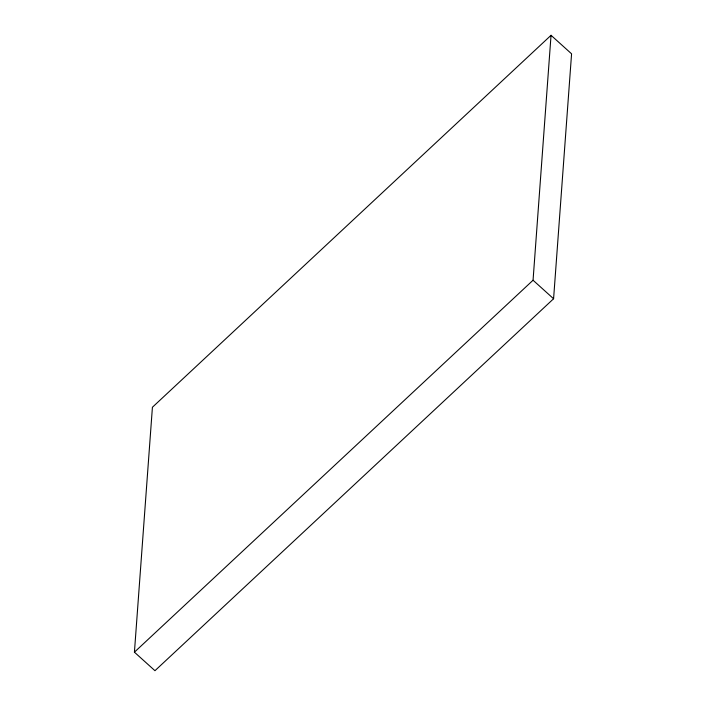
<?xml version="1.0" encoding="UTF-8"?>
<svg xmlns="http://www.w3.org/2000/svg" width="706" height="706" viewBox="0 0 706 706"><rect width="100%" height="100%" fill="white"/><g stroke="black" fill="none" stroke-linecap="round" stroke-linejoin="round"><path stroke-width="1.06" d="M134.422 652.176L152.417 407.247L551.042 35.3L571.578 53.824L553.583 298.753L154.958 670.7L134.422 652.176L533.056 280.229L551.042 35.3M533.056 280.229L553.583 298.753"/></g></svg>
